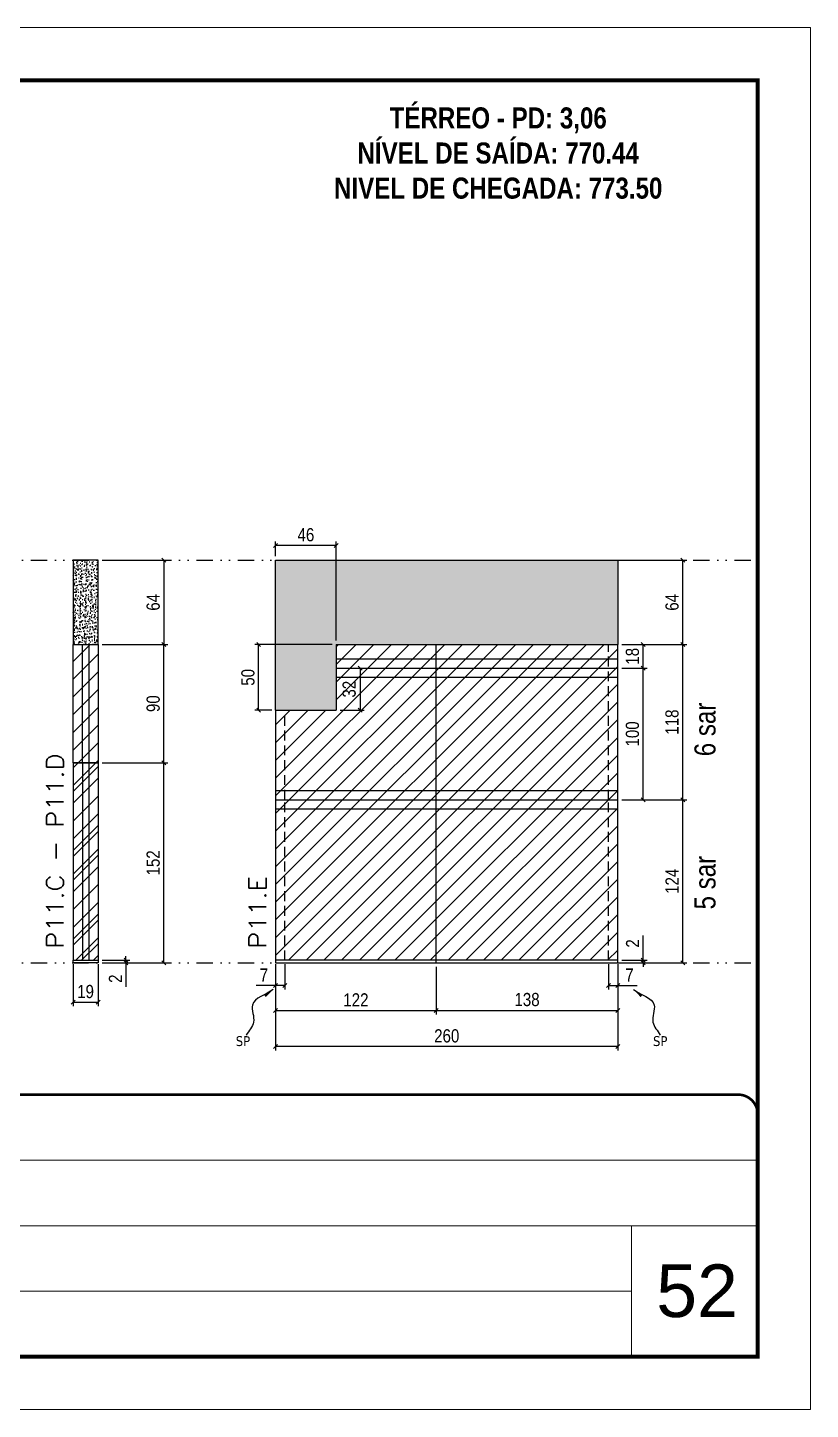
# Model space of a CAD drawing. Extents: x 14400 to 27878, y -21631 to 6985.
# Drawn here: x 20059 to 20653, y -7848 to -6798 of the extents above; entities that cross this region are included whole.
import ezdxf

# ---------------------------------------------------------------- set-up
doc = ezdxf.new("R2010")
doc.units = 0
for name, pattern in [('CONTINUO', [0]), ('DASHED', [0.75, 0.5, -0.25]), ('DIVIDE2', [0.625, 0.25, -0.125, 0, -0.125, 0, -0.125]), ('HIDDEN', [0.375, 0.25, -0.125])]:
    doc.linetypes.add(name, pattern=pattern)
for name, color, linetype, lineweight in [('CARIMBO', 255, 'Continuous', 9), ('Folhas', 255, 'Continuous', 9), ('Hachura', 251, 'Continuous', 9), ('SARRAFO DE PRESSAO', 251, 'DASHED', 9), ('Texto Seção', 7, 'Continuous', 15)]:
    doc.layers.add(name, color=color, linetype=linetype, lineweight=lineweight)
for name, color, linetype in [('COTA', 241, 'Continuous'), ('NOMENCLATURA', 7, 'Continuous'), ('Nível', 160, 'Continuous'), ('Painéis', 200, 'Continuous'), ('SARR_2.2x7', 40, 'Continuous'), ('Sarrafo de Pressão', 42, 'HIDDEN'), ('texto', 7, 'Continuous')]:
    doc.layers.add(name, color=color, linetype=linetype)
doc.styles.add('ARIAL', font='arial.ttf')
doc.styles.add('ARIAL_NARROW', font='ARIALN.TTF', dxfattribs={"height": 0.2})
doc.styles.add('COTA TECNICA', font='techl___.ttf', dxfattribs={"height": 10})
doc.styles.add('COTA TECNICA-50', font='techl___.ttf', dxfattribs={"height": 10})
doc.styles.add('REGUA-120', font='ROMANS.shx', dxfattribs={"height": 15})
doc.styles.add('ROMANC', font='techb___.ttf', dxfattribs={"height": 2.5})
doc.styles.get("Standard").update_dxf_attribs({"font": 'arial.ttf'})
doc.dimstyles.new('COTA PAINEL-50', dxfattribs={"dimtxt": 10, "dimasz": 3, "dimexe": 3, "dimexo": 3, "dimgap": 3, "dimtad": 1, "dimdec": 1, "dimzin": 12, "dimdsep": 46, "dimtxsty": 'COTA TECNICA-50', "dimblk1": 'OBLIQUE', "dimblk2": 'OBLIQUE', "dimsah": 1, "dimcen": 0.9, "dimclrd": 4, "dimclre": 4, "dimclrt": 240, "dimadec": 1, "dimazin": 3, "dimtfac": 1, "dimtdec": 1, "dimtmove": 0, "dimatfit": 3, "dimfxl": 1, "dimtolj": 1, "dimtzin": 12, "dimarcsym": 0})
doc.dimstyles.new('PAINEL', dxfattribs={"dimtxt": 10, "dimasz": 3, "dimexe": 3, "dimexo": 3, "dimgap": 3, "dimtad": 1, "dimdec": 1, "dimzin": 12, "dimdsep": 46, "dimtxsty": 'COTA TECNICA', "dimblk1": 'OBLIQUE', "dimblk2": 'OBLIQUE', "dimsah": 1, "dimcen": 0.9, "dimclrd": 4, "dimclre": 4, "dimclrt": 240, "dimadec": 1, "dimazin": 3, "dimtfac": 1, "dimtdec": 1, "dimtmove": 0, "dimatfit": 3, "dimfxl": 1, "dimtolj": 1, "dimtzin": 12, "dimarcsym": 0})
doc.dimstyles.get("Standard").update_dxf_attribs({"dimtxt": 0.18, "dimasz": 0.18, "dimexe": 0.18, "dimexo": 0.0625, "dimgap": 0.09, "dimtad": 0, "dimtih": 1, "dimtoh": 1, "dimdec": 4, "dimzin": 0, "dimdsep": 46, "dimtxsty": 'Standard', "dimcen": 0.09, "dimadec": 0, "dimazin": 0, "dimtfac": 1, "dimtdec": 4, "dimtofl": 0, "dimtmove": 0, "dimatfit": 3, "dimfxl": 1, "dimtolj": 1, "dimtzin": 0, "dimarcsym": 0})

# ---------------------------------------------------------------- blocks, each defined once
blk = doc.blocks.new('9999999999')
at = {"color": 30, "linetype": 'CONTINUO'}
for p, q in [((98564.6, 34379.6), (99584, 34379.6)), ((98564.6, 34329.8), (99488, 34329.8)), ((99584, 34329.8), (99488, 34329.8)), ((99488, 34329.8), (99488, 34230.2)), ((98564.6, 34280), (99488, 34280))]:
    blk.add_line(p, q, dxfattribs=at)
at = {"color": 30, "linetype": 'CONTINUO', "const_width": 2}
blk.add_lwpolyline([(99584, 34230.2), (99584, 34414.4, 0.414214), (99569, 34429.4), (98229, 34429.4, 0.414214), (98214, 34414.4), (98214, 34245.2, 0.414214), (98229, 34230.2), (99584, 34230.2)], format="xyb", dxfattribs=at)
at = {"layer": 'Folhas'}
blk.add_lwpolyline([(98139, 34190.2), (99624, 34190.2), (99624, 35240.2), (98139, 35240.2)], close=True, dxfattribs=at)
at = {"layer": 'Folhas', "color": 30, "const_width": 3}
blk.add_lwpolyline([(98214, 34230.2), (99584, 34230.2), (99584, 35200.2), (98214, 35200.2)], close=True, dxfattribs=at)
blk = doc.blocks.new('_Oblique')
at = {"color": 0, "linetype": 'ByBlock', "lineweight": -2}
blk.add_line((-0.5, -0.5), (0.5, 0.5), dxfattribs=at)
blk = doc.blocks.new('*D1524')
at = {"layer": 'COTA', "color": 4, "lineweight": -2, "transparency": 16777216}
for p, q in [((20093.3, -7509.9), (20093.3, -7541.8)), ((20112.3, -7509.9), (20112.3, -7541.8)), ((20093.3, -7538.8), (20112.3, -7538.8))]:
    blk.add_line(p, q, dxfattribs=at)
at = {"layer": 'Defpoints', "color": 0, "transparency": 16777216}
for p in [(20093.3, -7506.9), (20112.3, -7506.9), (20112.3, -7538.8)]:
    blk.add_point(p, dxfattribs=at)
at = {"layer": 'COTA', "color": 4, "lineweight": -2, "transparency": 16777216, "xscale": 3, "yscale": 3, "zscale": 3, "rotation": 180}
blk.add_blockref('_Oblique', (20093.3, -7538.8), dxfattribs=at)
at = {"layer": 'COTA', "color": 4, "lineweight": -2, "transparency": 16777216, "xscale": 3, "yscale": 3, "zscale": 3}
blk.add_blockref('_Oblique', (20112.3, -7538.8), dxfattribs=at)
at = {"layer": 'COTA', "color": 240, "transparency": 16777216, "insert": (20102.8, -7530.7), "char_height": 10, "attachment_point": 5, "style": 'COTA TECNICA'}
blk.add_mtext('\\A1;19', dxfattribs=at)
blk = doc.blocks.new('*D1525')
at = {"layer": 'COTA', "color": 4, "lineweight": -2, "transparency": 16777216}
for p, q in [((20115.3, -7506.9), (20136.5, -7506.9)), ((20133.5, -7506.9), (20133.5, -7503.9)), ((20133.5, -7506.9), (20133.5, -7508.9)), ((20115.3, -7508.9), (20136.5, -7508.9)), ((20133.5, -7508.9), (20133.5, -7527))]:
    blk.add_line(p, q, dxfattribs=at)
at = {"layer": 'Defpoints', "color": 0, "transparency": 16777216}
for p in [(20112.3, -7506.9), (20133.5, -7506.9), (20112.3, -7508.9)]:
    blk.add_point(p, dxfattribs=at)
at = {"layer": 'COTA', "color": 4, "lineweight": -2, "transparency": 16777216, "xscale": 3, "yscale": 3, "zscale": 3}
for p, rotation in [((20133.5, -7506.9), 270), ((20133.5, -7508.9), 90)]:
    blk.add_blockref('_Oblique', p, dxfattribs=dict(at, rotation=rotation))
at = {"layer": 'COTA', "color": 240, "transparency": 16777216, "insert": (20125.5, -7520.9), "char_height": 10, "attachment_point": 5, "rotation": 90, "style": 'COTA TECNICA-50'}
blk.add_mtext('\\A1;2', dxfattribs=at)
blk = doc.blocks.new('*D1526')
at = {"layer": 'COTA', "color": 4, "linetype": 'ByBlock', "lineweight": -2, "transparency": 16777216}
for p, q in [((20115.3, -7202.9), (20165.3, -7202.9)), ((20162.3, -7202.9), (20162.3, -7266.9)), ((20115.3, -7266.9), (20165.3, -7266.9))]:
    blk.add_line(p, q, dxfattribs=at)
at = {"layer": 'Defpoints', "color": 0, "linetype": 'ByBlock', "transparency": 16777216}
for p in [(20112.3, -7202.9), (20112.3, -7266.9), (20162.3, -7266.9)]:
    blk.add_point(p, dxfattribs=at)
at = {"layer": 'COTA', "color": 4, "linetype": 'ByBlock', "lineweight": -2, "transparency": 16777216, "xscale": 3, "yscale": 3, "zscale": 3}
for p, rotation in [((20162.3, -7202.9), 90), ((20162.3, -7266.9), 270)]:
    blk.add_blockref('_Oblique', p, dxfattribs=dict(at, rotation=rotation))
at = {"layer": 'COTA', "color": 240, "linetype": 'ByBlock', "transparency": 16777216, "insert": (20154.2, -7234.9), "char_height": 10, "attachment_point": 5, "rotation": 90, "style": 'COTA TECNICA'}
blk.add_mtext('\\A1;64', dxfattribs=at)
blk = doc.blocks.new('*D1527')
at = {"layer": 'COTA', "color": 4, "lineweight": -2, "transparency": 16777216}
for p, q in [((20115.3, -7356.9), (20165.3, -7356.9)), ((20162.3, -7508.9), (20162.3, -7356.9)), ((20115.3, -7508.9), (20165.3, -7508.9))]:
    blk.add_line(p, q, dxfattribs=at)
at = {"layer": 'Defpoints', "color": 0, "transparency": 16777216}
for p in [(20112.3, -7356.9), (20162.3, -7356.9), (20112.3, -7508.9)]:
    blk.add_point(p, dxfattribs=at)
at = {"layer": 'COTA', "color": 4, "lineweight": -2, "transparency": 16777216, "xscale": 3, "yscale": 3, "zscale": 3}
for p, rotation in [((20162.3, -7356.9), 90), ((20162.3, -7508.9), 270)]:
    blk.add_blockref('_Oblique', p, dxfattribs=dict(at, rotation=rotation))
at = {"layer": 'COTA', "color": 240, "transparency": 16777216, "insert": (20154.2, -7432.9), "char_height": 10, "attachment_point": 5, "rotation": 90, "style": 'COTA TECNICA-50'}
blk.add_mtext('\\A1;152', dxfattribs=at)
blk = doc.blocks.new('*D1529')
at = {"layer": 'COTA', "color": 4, "lineweight": -2, "transparency": 16777216}
for p, q in [((20247.2, -7509.9), (20247.2, -7575.5)), ((20507.2, -7509.9), (20507.2, -7575.5)), ((20507.2, -7572.5), (20247.2, -7572.5))]:
    blk.add_line(p, q, dxfattribs=at)
at = {"layer": 'Defpoints', "color": 0, "transparency": 16777216}
for p in [(20247.2, -7506.9), (20507.2, -7506.9), (20247.2, -7572.5)]:
    blk.add_point(p, dxfattribs=at)
at = {"layer": 'COTA', "color": 4, "lineweight": -2, "transparency": 16777216, "xscale": 3, "yscale": 3, "zscale": 3, "rotation": 180}
blk.add_blockref('_Oblique', (20247.2, -7572.5), dxfattribs=at)
at = {"layer": 'COTA', "color": 4, "lineweight": -2, "transparency": 16777216, "xscale": 3, "yscale": 3, "zscale": 3}
blk.add_blockref('_Oblique', (20507.2, -7572.5), dxfattribs=at)
at = {"layer": 'COTA', "color": 240, "transparency": 16777216, "insert": (20377.2, -7564.4), "char_height": 10, "attachment_point": 5, "style": 'COTA TECNICA'}
blk.add_mtext('\\A1;260', dxfattribs=at)
blk = doc.blocks.new('*D1530')
at = {"layer": 'COTA', "color": 4, "lineweight": -2, "transparency": 16777216}
for p, q in [((20500.2, -7509.9), (20500.2, -7529.1)), ((20507.2, -7511.9), (20507.2, -7529.1)), ((20500.2, -7526.1), (20507.2, -7526.1)), ((20507.2, -7526.1), (20521.9, -7526.1))]:
    blk.add_line(p, q, dxfattribs=at)
at = {"layer": 'Defpoints', "color": 0, "transparency": 16777216}
for p in [(20500.2, -7506.9), (20507.2, -7508.9), (20507.2, -7526.1)]:
    blk.add_point(p, dxfattribs=at)
at = {"layer": 'COTA', "color": 4, "lineweight": -2, "transparency": 16777216, "xscale": 3, "yscale": 3, "zscale": 3, "rotation": 180}
blk.add_blockref('_Oblique', (20500.2, -7526.1), dxfattribs=at)
at = {"layer": 'COTA', "color": 4, "lineweight": -2, "transparency": 16777216, "xscale": 3, "yscale": 3, "zscale": 3}
blk.add_blockref('_Oblique', (20507.2, -7526.1), dxfattribs=at)
at = {"layer": 'COTA', "color": 240, "transparency": 16777216, "insert": (20516, -7518.1), "char_height": 10, "attachment_point": 5, "style": 'COTA TECNICA-50'}
blk.add_mtext('\\A1;7', dxfattribs=at)
blk = doc.blocks.new('*D1531')
at = {"layer": 'COTA', "color": 4, "lineweight": -2, "transparency": 16777216}
for p, q in [((20247.2, -7511.9), (20247.2, -7529.1)), ((20254.2, -7509.9), (20254.2, -7529.1)), ((20247.2, -7526.1), (20232.4, -7526.1)), ((20254.2, -7526.1), (20247.2, -7526.1))]:
    blk.add_line(p, q, dxfattribs=at)
at = {"layer": 'Defpoints', "color": 0, "transparency": 16777216}
for p in [(20254.2, -7506.9), (20247.2, -7508.9), (20247.2, -7526.1)]:
    blk.add_point(p, dxfattribs=at)
at = {"layer": 'COTA', "color": 4, "lineweight": -2, "transparency": 16777216, "xscale": 3, "yscale": 3, "zscale": 3, "rotation": 180}
blk.add_blockref('_Oblique', (20247.2, -7526.1), dxfattribs=at)
at = {"layer": 'COTA', "color": 4, "lineweight": -2, "transparency": 16777216, "xscale": 3, "yscale": 3, "zscale": 3}
blk.add_blockref('_Oblique', (20254.2, -7526.1), dxfattribs=at)
at = {"layer": 'COTA', "color": 240, "transparency": 16777216, "insert": (20238.3, -7518.1), "char_height": 10, "attachment_point": 5, "style": 'COTA TECNICA-50'}
blk.add_mtext('\\A1;7', dxfattribs=at)
blk = doc.blocks.new('*D1532')
at = {"layer": 'COTA', "color": 4, "lineweight": -2, "transparency": 16777216}
for p, q in [((20526.4, -7506.9), (20526.4, -7488.1)), ((20510.2, -7506.9), (20529.4, -7506.9)), ((20526.4, -7508.9), (20526.4, -7506.9)), ((20510.2, -7508.9), (20529.4, -7508.9)), ((20526.4, -7508.9), (20526.4, -7511.9))]:
    blk.add_line(p, q, dxfattribs=at)
at = {"layer": 'Defpoints', "color": 0, "transparency": 16777216}
for p in [(20507.2, -7506.9), (20507.2, -7508.9), (20526.4, -7508.9)]:
    blk.add_point(p, dxfattribs=at)
at = {"layer": 'COTA', "color": 4, "lineweight": -2, "transparency": 16777216, "xscale": 3, "yscale": 3, "zscale": 3}
for p, rotation in [((20526.4, -7506.9), 270), ((20526.4, -7508.9), 90)]:
    blk.add_blockref('_Oblique', p, dxfattribs=dict(at, rotation=rotation))
at = {"layer": 'COTA', "color": 240, "transparency": 16777216, "insert": (20518.4, -7494.1), "char_height": 10, "attachment_point": 5, "rotation": 90, "style": 'COTA TECNICA-50'}
blk.add_mtext('\\A1;2', dxfattribs=at)
blk = doc.blocks.new('*D1533')
at = {"layer": 'COTA', "color": 4, "linetype": 'ByBlock', "lineweight": -2, "transparency": 16777216}
for p, q in [((20510.2, -7384.9), (20559.5, -7384.9)), ((20556.5, -7508.9), (20556.5, -7384.9)), ((20510.2, -7508.9), (20559.5, -7508.9))]:
    blk.add_line(p, q, dxfattribs=at)
at = {"layer": 'Defpoints', "color": 0, "linetype": 'ByBlock', "transparency": 16777216}
for p in [(20507.2, -7384.9), (20556.5, -7384.9), (20507.2, -7508.9)]:
    blk.add_point(p, dxfattribs=at)
at = {"layer": 'COTA', "color": 4, "linetype": 'ByBlock', "lineweight": -2, "transparency": 16777216, "xscale": 3, "yscale": 3, "zscale": 3}
for p, rotation in [((20556.5, -7384.9), 90), ((20556.5, -7508.9), 270)]:
    blk.add_blockref('_Oblique', p, dxfattribs=dict(at, rotation=rotation))
at = {"layer": 'COTA', "color": 240, "linetype": 'ByBlock', "transparency": 16777216, "insert": (20548.4, -7446.9), "char_height": 10, "attachment_point": 5, "rotation": 90, "style": 'COTA TECNICA'}
blk.add_mtext('\\A1;124', dxfattribs=at)
blk = doc.blocks.new('*D1534')
at = {"layer": 'COTA', "color": 4, "linetype": 'ByBlock', "lineweight": -2, "transparency": 16777216}
for p, q in [((20510.2, -7384.9), (20559.5, -7384.9)), ((20556.5, -7508.9), (20556.5, -7384.9)), ((20510.2, -7508.9), (20559.5, -7508.9))]:
    blk.add_line(p, q, dxfattribs=at)
at = {"layer": 'Defpoints', "color": 0, "linetype": 'ByBlock', "transparency": 16777216}
for p in [(20507.2, -7384.9), (20556.5, -7384.9), (20507.2, -7508.9)]:
    blk.add_point(p, dxfattribs=at)
at = {"layer": 'COTA', "color": 4, "linetype": 'ByBlock', "lineweight": -2, "transparency": 16777216, "xscale": 3, "yscale": 3, "zscale": 3}
for p, rotation in [((20556.5, -7384.9), 90), ((20556.5, -7508.9), 270)]:
    blk.add_blockref('_Oblique', p, dxfattribs=dict(at, rotation=rotation))
at = {"layer": 'COTA', "color": 240, "linetype": 'ByBlock', "transparency": 16777216, "insert": (20548.4, -7446.9), "char_height": 10, "attachment_point": 5, "rotation": 90, "style": 'COTA TECNICA'}
blk.add_mtext('\\A1;124', dxfattribs=at)
blk = doc.blocks.new('*D1535')
at = {"layer": 'COTA', "color": 4, "lineweight": -2, "transparency": 16777216}
for p, q in [((20369.2, -7511.9), (20369.2, -7548.1)), ((20507.2, -7511.9), (20507.2, -7548.1)), ((20369.2, -7545.1), (20507.2, -7545.1))]:
    blk.add_line(p, q, dxfattribs=at)
at = {"layer": 'Defpoints', "color": 0, "transparency": 16777216}
for p in [(20369.2, -7508.9), (20507.2, -7508.9), (20507.2, -7545.1)]:
    blk.add_point(p, dxfattribs=at)
at = {"layer": 'COTA', "color": 4, "lineweight": -2, "transparency": 16777216, "xscale": 3, "yscale": 3, "zscale": 3, "rotation": 180}
blk.add_blockref('_Oblique', (20369.2, -7545.1), dxfattribs=at)
at = {"layer": 'COTA', "color": 4, "lineweight": -2, "transparency": 16777216, "xscale": 3, "yscale": 3, "zscale": 3}
blk.add_blockref('_Oblique', (20507.2, -7545.1), dxfattribs=at)
at = {"layer": 'COTA', "color": 240, "transparency": 16777216, "insert": (20438.2, -7536.8), "char_height": 10, "attachment_point": 5, "style": 'COTA TECNICA'}
blk.add_mtext('\\A1;138', dxfattribs=at)
blk = doc.blocks.new('*D1536')
at = {"layer": 'COTA', "color": 4, "lineweight": -2, "transparency": 16777216}
for p, q in [((20247.2, -7511.9), (20247.2, -7548.1)), ((20369.2, -7511.9), (20369.2, -7548.1)), ((20247.2, -7545.1), (20369.2, -7545.1))]:
    blk.add_line(p, q, dxfattribs=at)
at = {"layer": 'Defpoints', "color": 0, "transparency": 16777216}
for p in [(20247.2, -7508.9), (20369.2, -7508.9), (20369.2, -7545.1)]:
    blk.add_point(p, dxfattribs=at)
at = {"layer": 'COTA', "color": 4, "lineweight": -2, "transparency": 16777216, "xscale": 3, "yscale": 3, "zscale": 3, "rotation": 180}
blk.add_blockref('_Oblique', (20247.2, -7545.1), dxfattribs=at)
at = {"layer": 'COTA', "color": 4, "lineweight": -2, "transparency": 16777216, "xscale": 3, "yscale": 3, "zscale": 3}
blk.add_blockref('_Oblique', (20369.2, -7545.1), dxfattribs=at)
at = {"layer": 'COTA', "color": 240, "transparency": 16777216, "insert": (20308.2, -7537), "char_height": 10, "attachment_point": 5, "style": 'COTA TECNICA'}
blk.add_mtext('\\A1;122', dxfattribs=at)
blk = doc.blocks.new('*D1538')
at = {"layer": 'COTA', "color": 4, "lineweight": -2, "transparency": 16777216}
for p, q in [((20510.2, -7266.9), (20559.5, -7266.9)), ((20556.5, -7384.9), (20556.5, -7266.9)), ((20510.2, -7384.9), (20559.5, -7384.9))]:
    blk.add_line(p, q, dxfattribs=at)
at = {"layer": 'Defpoints', "color": 0, "transparency": 16777216}
for p in [(20507.2, -7266.9), (20556.5, -7266.9), (20507.2, -7384.9)]:
    blk.add_point(p, dxfattribs=at)
at = {"layer": 'COTA', "color": 4, "lineweight": -2, "transparency": 16777216, "xscale": 3, "yscale": 3, "zscale": 3}
for p, rotation in [((20556.5, -7266.9), 90), ((20556.5, -7384.9), 270)]:
    blk.add_blockref('_Oblique', p, dxfattribs=dict(at, rotation=rotation))
at = {"layer": 'COTA', "color": 240, "transparency": 16777216, "insert": (20548.4, -7325.9), "char_height": 10, "attachment_point": 5, "rotation": 90, "style": 'COTA TECNICA'}
blk.add_mtext('\\A1;118', dxfattribs=at)
blk = doc.blocks.new('*D1566')
at = {"layer": 'COTA', "color": 4, "lineweight": -2, "transparency": 16777216}
for p, q in [((20115.3, -7266.9), (20165.3, -7266.9)), ((20162.3, -7356.9), (20162.3, -7266.9)), ((20115.3, -7356.9), (20165.3, -7356.9))]:
    blk.add_line(p, q, dxfattribs=at)
at = {"layer": 'Defpoints', "color": 0, "transparency": 16777216}
for p in [(20112.3, -7266.9), (20162.3, -7266.9), (20112.3, -7356.9)]:
    blk.add_point(p, dxfattribs=at)
at = {"layer": 'COTA', "color": 4, "lineweight": -2, "transparency": 16777216, "xscale": 3, "yscale": 3, "zscale": 3}
for p, rotation in [((20162.3, -7266.9), 90), ((20162.3, -7356.9), 270)]:
    blk.add_blockref('_Oblique', p, dxfattribs=dict(at, rotation=rotation))
at = {"layer": 'COTA', "color": 240, "transparency": 16777216, "insert": (20154.2, -7311.9), "char_height": 10, "attachment_point": 5, "rotation": 90, "style": 'COTA TECNICA'}
blk.add_mtext('\\A1;90', dxfattribs=at)
blk = doc.blocks.new('*D2372')
at = {"layer": 'COTA', "color": 4, "lineweight": -2, "transparency": 16777216}
for p, q in [((20510.2, -7202.9), (20559.5, -7202.9)), ((20556.5, -7266.9), (20556.5, -7202.9)), ((20510.2, -7266.9), (20559.5, -7266.9))]:
    blk.add_line(p, q, dxfattribs=at)
at = {"layer": 'Defpoints', "color": 0, "transparency": 16777216}
for p in [(20507.2, -7202.9), (20556.5, -7202.9), (20507.2, -7266.9)]:
    blk.add_point(p, dxfattribs=at)
at = {"layer": 'COTA', "color": 4, "lineweight": -2, "transparency": 16777216, "xscale": 3, "yscale": 3, "zscale": 3}
for p, rotation in [((20556.5, -7202.9), 90), ((20556.5, -7266.9), 270)]:
    blk.add_blockref('_Oblique', p, dxfattribs=dict(at, rotation=rotation))
at = {"layer": 'COTA', "color": 240, "transparency": 16777216, "insert": (20548.4, -7234.9), "char_height": 10, "attachment_point": 5, "rotation": 90, "style": 'COTA TECNICA'}
blk.add_mtext('\\A1;64', dxfattribs=at)
blk = doc.blocks.new('*D2373')
at = {"layer": 'COTA', "color": 4, "lineweight": -2, "transparency": 16777216}
for p, q in [((20510.2, -7284.9), (20529.4, -7284.9)), ((20526.4, -7384.9), (20526.4, -7284.9)), ((20510.2, -7384.9), (20529.4, -7384.9))]:
    blk.add_line(p, q, dxfattribs=at)
at = {"layer": 'Defpoints', "color": 0, "transparency": 16777216}
for p in [(20507.2, -7284.9), (20526.4, -7284.9), (20507.2, -7384.9)]:
    blk.add_point(p, dxfattribs=at)
at = {"layer": 'COTA', "color": 4, "lineweight": -2, "transparency": 16777216, "xscale": 3, "yscale": 3, "zscale": 3}
for p, rotation in [((20526.4, -7284.9), 90), ((20526.4, -7384.9), 270)]:
    blk.add_blockref('_Oblique', p, dxfattribs=dict(at, rotation=rotation))
at = {"layer": 'COTA', "color": 240, "transparency": 16777216, "insert": (20518.3, -7334.9), "char_height": 10, "attachment_point": 5, "rotation": 90, "style": 'COTA TECNICA'}
blk.add_mtext('\\A1;100', dxfattribs=at)
blk = doc.blocks.new('*D2374')
at = {"layer": 'COTA', "color": 4, "lineweight": -2, "transparency": 16777216}
for p, q in [((20510.2, -7266.9), (20529.4, -7266.9)), ((20526.4, -7284.9), (20526.4, -7266.9)), ((20510.2, -7284.9), (20529.4, -7284.9))]:
    blk.add_line(p, q, dxfattribs=at)
at = {"layer": 'Defpoints', "color": 0, "transparency": 16777216}
for p in [(20507.2, -7266.9), (20526.4, -7266.9), (20507.2, -7284.9)]:
    blk.add_point(p, dxfattribs=at)
at = {"layer": 'COTA', "color": 4, "lineweight": -2, "transparency": 16777216, "xscale": 3, "yscale": 3, "zscale": 3}
for p, rotation in [((20526.4, -7266.9), 90), ((20526.4, -7284.9), 270)]:
    blk.add_blockref('_Oblique', p, dxfattribs=dict(at, rotation=rotation))
at = {"layer": 'COTA', "color": 240, "transparency": 16777216, "insert": (20518.3, -7275.9), "char_height": 10, "attachment_point": 5, "rotation": 90, "style": 'COTA TECNICA'}
blk.add_mtext('\\A1;18', dxfattribs=at)
blk = doc.blocks.new('*D2375')
at = {"layer": 'COTA', "color": 4, "lineweight": -2, "transparency": 16777216}
for p, q in [((20290.2, -7266.9), (20231.3, -7266.9)), ((20234.3, -7316.9), (20234.3, -7266.9)), ((20244.2, -7316.9), (20231.3, -7316.9))]:
    blk.add_line(p, q, dxfattribs=at)
at = {"layer": 'Defpoints', "color": 0, "transparency": 16777216}
for p in [(20234.3, -7266.9), (20293.2, -7266.9), (20247.2, -7316.9)]:
    blk.add_point(p, dxfattribs=at)
at = {"layer": 'COTA', "color": 4, "lineweight": -2, "transparency": 16777216, "xscale": 3, "yscale": 3, "zscale": 3}
for p, rotation in [((20234.3, -7266.9), 90), ((20234.3, -7316.9), 270)]:
    blk.add_blockref('_Oblique', p, dxfattribs=dict(at, rotation=rotation))
at = {"layer": 'COTA', "color": 240, "transparency": 16777216, "insert": (20226.2, -7291.9), "char_height": 10, "attachment_point": 5, "rotation": 90, "style": 'COTA TECNICA'}
blk.add_mtext('\\A1;50', dxfattribs=at)
blk = doc.blocks.new('*D2376')
at = {"layer": 'COTA', "color": 4, "lineweight": -2, "transparency": 16777216}
for p, q in [((20247.2, -7199.9), (20247.2, -7188.7)), ((20293.2, -7191.7), (20247.2, -7191.7)), ((20293.2, -7263.9), (20293.2, -7188.7))]:
    blk.add_line(p, q, dxfattribs=at)
at = {"layer": 'Defpoints', "color": 0, "transparency": 16777216}
for p in [(20247.2, -7191.7), (20247.2, -7202.9), (20293.2, -7266.9)]:
    blk.add_point(p, dxfattribs=at)
at = {"layer": 'COTA', "color": 4, "lineweight": -2, "transparency": 16777216, "xscale": 3, "yscale": 3, "zscale": 3, "rotation": 180}
blk.add_blockref('_Oblique', (20247.2, -7191.7), dxfattribs=at)
at = {"layer": 'COTA', "color": 4, "lineweight": -2, "transparency": 16777216, "xscale": 3, "yscale": 3, "zscale": 3}
blk.add_blockref('_Oblique', (20293.2, -7191.7), dxfattribs=at)
at = {"layer": 'COTA', "color": 240, "transparency": 16777216, "insert": (20270.2, -7183.6), "char_height": 10, "attachment_point": 5, "style": 'COTA TECNICA'}
blk.add_mtext('\\A1;46', dxfattribs=at)
blk = doc.blocks.new('*D2377')
at = {"layer": 'COTA', "color": 4, "lineweight": -2, "transparency": 16777216}
for p, q in [((20296.2, -7284.9), (20314.4, -7284.9)), ((20311.4, -7284.9), (20311.4, -7316.9)), ((20296.2, -7316.9), (20314.4, -7316.9))]:
    blk.add_line(p, q, dxfattribs=at)
at = {"layer": 'Defpoints', "color": 0, "transparency": 16777216}
for p in [(20293.2, -7284.9), (20293.2, -7316.9), (20311.4, -7316.9)]:
    blk.add_point(p, dxfattribs=at)
at = {"layer": 'COTA', "color": 4, "lineweight": -2, "transparency": 16777216, "xscale": 3, "yscale": 3, "zscale": 3}
for p, rotation in [((20311.4, -7284.9), 90), ((20311.4, -7316.9), 270)]:
    blk.add_blockref('_Oblique', p, dxfattribs=dict(at, rotation=rotation))
at = {"layer": 'COTA', "color": 240, "transparency": 16777216, "insert": (20303.1, -7300.9), "char_height": 10, "attachment_point": 5, "rotation": 90, "style": 'COTA TECNICA'}
blk.add_mtext('\\A1;32', dxfattribs=at)

msp = doc.modelspace()

# ---------------------------------------------------------------- hatches: boundary and pattern name
at = {"layer": 'COTA'}
h = msp.add_hatch(dxfattribs=at)
h.set_pattern_fill('AR-CONC', color=256, scale=0.03)
h.set_pattern_definition([(50, (4410.4775, -11515.751), (5.4655401, -0.4781726), [0.5715, -6.2865]), (355, (4410.4775, -11515.751), (-1.0573026, 5.7317054), [0.4572, -5.0292175]), (100.451445, (4410.933, -11515.791), (4.4082374, 5.2535326), [0.4857003, -5.3427073]), (46.1842, (4410.4775, -11514.227), (8.1323712, -1.2612698), [0.85725, -9.42975]), (96.63556, (4411.155, -11514.332), (7.122124, 7.4227837), [0.7285507, -8.0140682]), (351.18415, (4410.4775, -11514.227), (7.122124, 7.4227837), [0.685799, -7.543792]), (21, (4411.2395, -11514.608), (4.5484317, -3.067956), [0.5715, -6.2865]), (326, (4411.2395, -11514.608), (1.8540609, 5.525639), [0.4572, -5.0292]), (71.451445, (4411.6185, -11514.864), (6.4024926, 2.457683), [0.4857003, -5.3426981]), (37.5, (4410.4775, -11515.751), (0.0926581, 2.53665117), [0, -4.96824, 0, -5.1054, 0, -5.04825]), (7.5, (4410.4775, -11515.751), (2.00458988, 3.00541724), [0, -2.91084, 0, -4.85394, 0, -1.92405]), (327.5, (4408.7782, -11515.751), (4.06771786, -0.17186232), [0, -1.905, 0, -5.9436, 0, -7.8867]), (317.5, (4408.0162, -11515.751), (4.44387544, 0.7627947), [0, -2.4765, 0, -3.94716, 0, -5.6007])])
h.paths.add_polyline_path([(20112.34, -7202.89), (20093.34, -7202.89), (20093.34, -7266.91), (20112.34, -7266.91)])
h = msp.add_hatch(dxfattribs=at)
h.set_pattern_fill('AR-CONC', color=256, scale=0.03)
h.set_pattern_definition([(50, (14.831, 0), (5.4655401, -0.4781726), [0.5715, -6.2865]), (355, (14.831, 0), (-1.0573026, 5.7317054), [0.4572, -5.0292175]), (100.451445, (15.2865, -0.04), (4.4082374, 5.2535326), [0.4857003, -5.3427073]), (46.1842, (14.831, 1.524), (8.1323712, -1.2612698), [0.85725, -9.42975]), (96.635558, (15.509, 1.419), (7.122124, 7.4227837), [0.7285507, -8.0140682]), (351.18415, (14.831, 1.524), (7.122124, 7.4227837), [0.685799, -7.543792]), (21, (15.593, 1.143), (4.5484317, -3.0679559), [0.5715, -6.2865]), (326, (15.593, 1.143), (1.8540609, 5.525639), [0.4572, -5.0292]), (71.451445, (15.972, 0.8873), (6.4024926, 2.4576831), [0.4857003, -5.3426981]), (37.5, (14.831, 0), (0.0926581, 2.53665117), [0, -4.96824, 0, -5.1054, 0, -5.04825]), (7.5, (14.831, 0), (2.00458988, 3.00541724), [0, -2.91084, 0, -4.85394, 0, -1.92405]), (327.5, (13.1318, 0), (4.06771786, -0.17186232), [0, -1.905, 0, -5.9436, 0, -7.8867]), (317.5, (12.37, 0), (4.44387544, 0.76279473), [0, -2.4765, 0, -3.94716, 0, -5.6007])])
h.paths.add_polyline_path([(20247.15, -7202.89), (20247.15, -7316.89), (20293.15, -7316.89), (20293.15, -7266.89), (20507.15, -7266.89), (20507.15, -7202.89)])
at = {"layer": 'Hachura', "linetype": 'ByBlock'}
h = msp.add_hatch(dxfattribs=at)
h.set_pattern_fill('ANSI31', color=256, scale=3)
h.set_pattern_definition([(45, (14.831, 0), (-6.735192, 6.735192), [])])
h.paths.add_polyline_path([(19453.22, -7202.89), (19331.22, -7202.89), (19331.22, -7292.89), (19453.22, -7292.89)])
h.paths.add_polyline_path([(19531.22, -7202.89), (19453.22, -7202.89), (19453.22, -7292.89), (19531.22, -7292.89)])
h.paths.add_polyline_path([(19531.22, -7292.89), (19453.22, -7292.89), (19453.22, -7384.89), (19531.22, -7384.89)])
h.paths.add_polyline_path([(19453.22, -7292.89), (19331.22, -7292.89), (19331.22, -7384.89), (19453.22, -7384.89)])
h.paths.add_polyline_path([(19453.22, -7384.89), (19331.22, -7384.89), (19331.22, -7506.89), (19453.22, -7506.89)])
h.paths.add_polyline_path([(19531.22, -7384.89), (19453.22, -7384.89), (19453.22, -7506.89), (19531.22, -7506.89)])
h.paths.add_polyline_path([(19931.76, -7306.89), (19897.76, -7306.89), (19897.76, -7268.89), (19693.76, -7268.89), (19693.76, -7384.89), (19931.76, -7384.89)])
h.paths.add_polyline_path([(19931.76, -7384.89), (19693.76, -7384.89), (19693.76, -7506.89), (19931.76, -7506.89)])
h.paths.add_polyline_path([(20112.34, -7356.91), (20093.34, -7356.91), (20093.34, -7506.89), (20112.34, -7506.89)])
h.paths.add_polyline_path([(20112.34, -7266.91), (20093.34, -7266.91), (20093.34, -7356.89), (20112.34, -7356.89)])
h.paths.add_polyline_path([(20369.15, -7384.89), (20247.15, -7384.89), (20247.15, -7506.89), (20369.15, -7506.89)])
h.paths.add_polyline_path([(20369.15, -7284.89), (20293.15, -7284.89), (20293.15, -7316.89), (20247.15, -7316.89), (20247.15, -7384.89), (20369.15, -7384.89)])
h.paths.add_polyline_path([(20507.15, -7284.89), (20369.15, -7284.89), (20369.15, -7384.89), (20507.15, -7384.89)])
h.paths.add_polyline_path([(20507.15, -7266.89), (20369.15, -7266.89), (20369.15, -7284.89), (20507.15, -7284.89)])
h.paths.add_polyline_path([(20369.15, -7266.89), (20293.15, -7266.89), (20293.15, -7284.89), (20369.15, -7284.89)])
h.paths.add_polyline_path([(20507.15, -7384.89), (20369.15, -7384.89), (20369.15, -7506.89), (20507.15, -7506.89)])
at = {"layer": 'Hachura'}
h = msp.add_hatch(dxfattribs=at)
h.set_pattern_fill('ANSI31', color=256, scale=5)
h.set_pattern_definition([(45, (14.831, 0), (-11.22532, 11.22532), [])])
h.paths.add_polyline_path([(20112.34, -7356.91), (20093.34, -7356.91), (20093.34, -7506.89), (20112.34, -7506.89)])

# ---------------------------------------------------------------- linework, layer by layer
at = {"layer": 'COTA'}
for p, q in [((20247.15, -7316.89), (20247.15, -7202.89)), ((20247.15, -7202.89), (20507.15, -7202.89)), ((20507.15, -7202.89), (20507.15, -7266.89))]:
    msp.add_line(p, q, dxfattribs=at)
at = {"layer": 'COTA', "linetype": 'ByBlock'}
msp.add_lwpolyline([(20093.34, -7266.91), (20112.34, -7266.91), (20112.34, -7202.89), (20093.34, -7202.89)], close=True, dxfattribs=at)
at = {"layer": 'Nível', "color": 4, "linetype": 'DIVIDE2', "ltscale": 50}
for p, q in [((19243.47, -7202.89), (20613.47, -7202.89)), ((19243.47, -7508.89), (20613.47, -7508.89))]:
    msp.add_line(p, q, dxfattribs=at)
at = {"layer": 'Painéis'}
for p, q in [((20093.34, -7266.91), (20112.34, -7266.91)), ((20093.34, -7356.89), (20093.34, -7266.91)), ((20112.34, -7266.91), (20112.34, -7356.89)), ((20293.15, -7266.89), (20507.15, -7266.89)), ((20293.15, -7266.89), (20293.15, -7316.89)), ((20369.15, -7508.89), (20369.15, -7266.89)), ((20507.15, -7506.89), (20507.15, -7266.89)), ((20293.15, -7284.89), (20507.15, -7284.89)), ((20247.15, -7316.89), (20247.15, -7506.89)), ((20247.15, -7316.89), (20293.15, -7316.89)), ((20112.34, -7356.89), (20093.34, -7356.89)), ((20093.34, -7356.91), (20093.34, -7506.89)), ((20093.34, -7356.91), (20112.34, -7356.91)), ((20112.34, -7356.91), (20093.34, -7356.91)), ((20112.34, -7356.91), (20112.34, -7506.89)), ((20247.15, -7384.89), (20507.15, -7384.89)), ((20093.34, -7506.89), (20112.34, -7506.89)), ((20093.34, -7506.89), (20112.34, -7506.89)), ((20093.34, -7508.89), (20093.34, -7506.89)), ((20112.34, -7506.89), (20112.34, -7508.89)), ((20112.34, -7508.89), (20093.34, -7508.89))]:
    msp.add_line(p, q, dxfattribs=at)
msp.add_lwpolyline([(20507.15, -7506.89), (20247.15, -7506.89), (20247.15, -7508.89), (20507.15, -7508.89)], close=True, dxfattribs=at)
at = {"layer": 'SARR_2.2x7'}
for p, q in [((20100.34, -7356.89), (20100.34, -7266.91)), ((20105.34, -7266.91), (20105.34, -7356.89)), ((20293.15, -7277.89), (20507.15, -7277.89)), ((20293.15, -7291.89), (20507.15, -7291.89)), ((20100.34, -7356.89), (20100.34, -7506.89)), ((20105.34, -7356.89), (20105.34, -7506.89)), ((20247.15, -7377.89), (20507.15, -7377.89)), ((20247.15, -7391.89), (20507.15, -7391.89))]:
    msp.add_line(p, q, dxfattribs=at)
at = {"layer": 'Sarrafo de Pressão', "ltscale": 30}
for p, q in [((20500.15, -7384.89), (20500.15, -7266.89)), ((20254.15, -7384.89), (20254.15, -7316.89)), ((20254.15, -7506.89), (20254.15, -7384.89)), ((20500.15, -7506.89), (20500.15, -7384.89))]:
    msp.add_line(p, q, dxfattribs=at)

# ---------------------------------------------------------------- block references
at = {"layer": 'SARRAFO DE PRESSAO', "color": 6, "linetype": 'ByBlock'}
msp.add_blockref('9999999999', (-78970.51, -42038.38), dxfattribs=at)

# ---------------------------------------------------------------- texts
at = {"layer": 'CARIMBO', "style": 'ARIAL'}
msp.add_text('52', height=40, dxfattribs=at).set_placement((20536.33, -7778.03))
at = {"layer": 'NOMENCLATURA', "style": 'ARIAL_NARROW'}
for s, p in [('6 sar', (20581.4, -7351.87)), ('5 sar', (20581.4, -7468.27))]:
    msp.add_text(s, height=16, rotation=90, dxfattribs=at).set_placement(p)
at = {"layer": 'NOMENCLATURA', "color": 2, "insert": (20416.31, -6832.11), "char_height": 16, "attachment_point": 2, "style": 'ROMANC'}
msp.add_mtext_dynamic_manual_height_columns('\\PTÉRREO - PD: 3,06\\PNÍVEL DE SAÍDA: 770.44\\PNIVEL DE CHEGADA: 773.50', width=432.3511, gutter_width=1, heights=[0], dxfattribs=at)
at = {"layer": 'texto', "color": 0, "char_height": 7.5, "attachment_point": 5}
for insert in [(20222.38, -7568.38), (20539.4, -7568.38)]:
    msp.add_mtext('{\\fTahoma|b0|i0|c0|p34;\\C4;SP}', dxfattribs=dict(at, insert=insert))
at = {"layer": 'Texto Seção', "style": 'REGUA-120', "width": 1.1}
for s, p in [('P11.C - P11.D', (20086.09, -7498.13)), ('P11.E', (20239.91, -7498.13))]:
    msp.add_text(s, height=13, rotation=90, dxfattribs=at).set_placement(p)

# ---------------------------------------------------------------- dimensions: what is measured, and where the dimension line sits
at = {"layer": 'COTA'}
for base, p1, p2, dimstyle, picture, middle in [((20247.15, -7191.7), (20293.15, -7266.89), (20247.15, -7202.89), 'PAINEL', '*D2376', (20270.15, -7183.6)), ((20507.15, -7526.13), (20500.15, -7506.89), (20507.15, -7508.89), 'COTA PAINEL-50', '*D1530', (20516.02, -7518.06)), ((20369.15, -7545.07), (20247.15, -7508.89), (20369.15, -7508.89), 'PAINEL', '*D1536', (20308.15, -7537.01))]:
    dim = msp.add_linear_dim(base=base, p1=p1, p2=p2, dimstyle=dimstyle, dxfattribs=at)
    dim.commit()
    dim.dimension.update_dxf_attribs({"geometry": picture, "text_midpoint": middle})
at = {"layer": 'COTA', "linetype": 'ByBlock'}
dim = msp.add_linear_dim(base=(20162.33, -7266.91), p1=(20112.34, -7202.89), p2=(20112.34, -7266.91), angle=90, dimstyle='PAINEL', dxfattribs=at)
dim.commit()
dim.dimension.update_dxf_attribs({"geometry": '*D1526', "text_midpoint": (20154.23, -7234.9)})
at = {"layer": 'COTA'}
for base, p1, p2, angle, dimstyle, picture, middle in [((20556.52, -7202.89), (20507.15, -7266.89), (20507.15, -7202.89), 90, 'PAINEL', '*D2372', (20548.42, -7234.89)), ((20162.33, -7266.91), (20112.34, -7356.89), (20112.34, -7266.91), 90, 'PAINEL', '*D1566', (20154.2, -7311.9)), ((20234.32, -7266.89), (20247.15, -7316.89), (20293.15, -7266.89), 90, 'PAINEL', '*D2375', (20226.21, -7291.89)), ((20556.52, -7266.89), (20507.15, -7384.89), (20507.15, -7266.89), 90, 'PAINEL', '*D1538', (20548.43, -7325.89)), ((20526.41, -7266.89), (20507.15, -7284.89), (20507.15, -7266.89), 90, 'PAINEL', '*D2374', (20518.32, -7275.89)), ((20311.35, -7316.89), (20293.15, -7284.89), (20293.15, -7316.89), 90, 'PAINEL', '*D2377', (20303.14, -7300.89)), ((20526.41, -7284.89), (20507.15, -7384.89), (20507.15, -7284.89), 90, 'PAINEL', '*D2373', (20518.31, -7334.89)), ((20162.33, -7356.89), (20112.34, -7508.89), (20112.34, -7356.89), 90, 'COTA PAINEL-50', '*D1527', (20154.22, -7432.89)), ((20247.15, -7526.13), (20254.15, -7506.89), (20247.15, -7508.89), 180, 'COTA PAINEL-50', '*D1531', (20238.29, -7518.06))]:
    dim = msp.add_linear_dim(base=base, p1=p1, p2=p2, angle=angle, dimstyle=dimstyle, dxfattribs=at)
    dim.commit()
    dim.dimension.update_dxf_attribs({"geometry": picture, "text_midpoint": middle})
at = {"layer": 'COTA', "linetype": 'ByBlock'}
for picture in ['*D1533', '*D1534']:
    dim = msp.add_aligned_dim(p1=(20507.15, -7508.89), p2=(20507.15, -7384.89), distance=-49.37, dimstyle='PAINEL', dxfattribs=at)
    dim.commit()
    dim.dimension.update_dxf_attribs({"geometry": picture, "text_midpoint": (20548.45, -7446.89)})
at = {"layer": 'COTA'}
for base, p1, p2, picture, middle in [((20526.41, -7508.89), (20507.15, -7506.89), (20507.15, -7508.89), '*D1532', (20526.41, -7494.14)), ((20133.53, -7506.89), (20112.34, -7508.89), (20112.34, -7506.89), '*D1525', (20133.53, -7520.95))]:
    dim = msp.add_linear_dim(base=base, p1=p1, p2=p2, angle=90, dimstyle='COTA PAINEL-50', dxfattribs=at)
    dim.commit()
    dim.dimension.update_dxf_attribs({"geometry": picture, "text_midpoint": middle, "dimtype": 160})
for base, p1, p2, override, picture, middle in [((20112.34, -7538.79), (20093.34, -7506.89), (20112.34, -7506.89), {"dimarcsym": 2}, '*D1524', (20102.84, -7530.7)), ((20507.15, -7545.07), (20369.15, -7508.89), (20507.15, -7508.89), {"dimtmove": 1}, '*D1535', (20438.15, -7536.83))]:
    dim = msp.add_linear_dim(base=base, p1=p1, p2=p2, dimstyle='PAINEL', override=override, dxfattribs=at)
    dim.commit()
    dim.dimension.update_dxf_attribs({"geometry": picture, "text_midpoint": middle})
dim = msp.add_linear_dim(base=(20247.15, -7572.51), p1=(20507.15, -7506.89), p2=(20247.15, -7506.89), angle=180, dimstyle='PAINEL', override={"dimarcsym": 2}, dxfattribs=at)
dim.commit()
dim.dimension.update_dxf_attribs({"geometry": '*D1529', "text_midpoint": (20377.15, -7564.41)})

# ---------------------------------------------------------------- leaders
at = {"layer": 'COTA', "path_type": 1}
for points in [[(20245.33, -7529.07), (20229.54, -7540.91), (20230.47, -7553.91), (20224.91, -7563.69)], [(20518.98, -7529.07), (20534.77, -7540.91), (20533.84, -7553.91), (20539.4, -7563.69)]]:
    msp.add_leader(points, dimstyle='Standard', override={"dimasz": 8}, dxfattribs=at)

doc.saveas('drawing.dxf')
